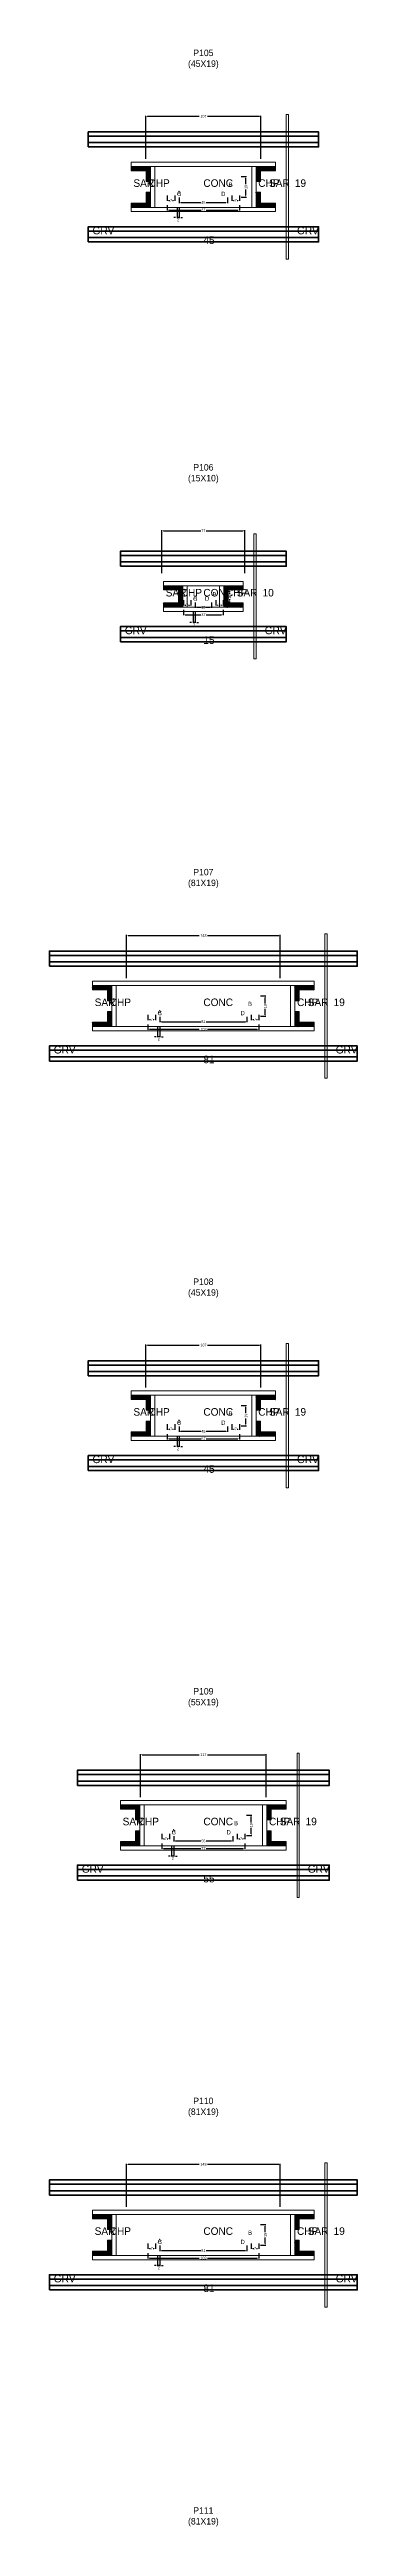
# Model space of a CAD drawing. Header units: centimetres. Extents: x -8500 to 4118, y -39526 to 295.
# Drawn here: x -143 to 143, y -27110 to -24813 of the extents above; entities that cross this region are included whole.
import ezdxf

# ---------------------------------------------------------------- set-up
doc = ezdxf.new("R2010")
doc.units = ezdxf.units.CM
for name, color, linetype in [('COTA', 241, 'Continuous'), ('GRAVATA', 224, 'Continuous'), ('Hachura', 251, 'Continuous'), ('NOMENCLATURA', 7, 'Continuous'), ('SARRAFO', 251, 'Continuous'), ('Texto Seção', 7, 'Continuous')]:
    doc.layers.add(name, color=color, linetype=linetype)
doc.dimstyles.new('cotax2', dxfattribs={"dimtxt": 2.5, "dimasz": 1.5, "dimexe": 0.5, "dimexo": 0.5, "dimgap": 0.5, "dimtad": 1, "dimcen": 2.5, "dimazin": 3, "dimtfac": 1, "dimtmove": 0, "dimatfit": 3})

# ---------------------------------------------------------------- blocks, each defined once
blk = doc.blocks.new('_CLOSEDFILLED')
at = {"color": 0, "linetype": 'BYBLOCK'}
blk.add_solid([(-1, 0.2), (0, 0), (-1, -0.2)], dxfattribs=at)
blk = doc.blocks.new('*D1730')
for p, q in [((-33.5, -24957), (-33.5, -24962)), ((-32, -24961.5), (-2.5, -24961.5)), ((2.5, -24961.5), (32, -24961.5)), ((33.5, -24957), (33.5, -24962))]:
    blk.add_line(p, q)
at = {"layer": 'Defpoints'}
for p in [(-33.5, -24956.5), (-33.5, -24961.5), (33.5, -24956.5)]:
    blk.add_point(p, dxfattribs=at)
at = {"layer": 'COTA', "xscale": 1.5, "yscale": 1.5, "rotation": 180}
blk.add_blockref('_CLOSEDFILLED', (-33.5, -24961.5), dxfattribs=at)
at = {"layer": 'COTA', "xscale": 1.5, "yscale": 1.5}
blk.add_blockref('_CLOSEDFILLED', (33.5, -24961.5), dxfattribs=at)
at = {"layer": 'COTA', "insert": (0, -24961.5), "char_height": 2.5, "attachment_point": 5}
blk.add_mtext('67', dxfattribs=at)
blk = doc.blocks.new('*D1731')
for p, q in [((-22.5, -24950), (-22.5, -24955)), ((-21, -24954.5), (-2.5, -24954.5)), ((2.5, -24954.5), (21, -24954.5)), ((22.5, -24950), (22.5, -24955))]:
    blk.add_line(p, q)
at = {"layer": 'Defpoints'}
for p in [(-22.5, -24949.5), (-22.5, -24954.5), (22.5, -24949.5)]:
    blk.add_point(p, dxfattribs=at)
at = {"layer": 'COTA', "xscale": 1.5, "yscale": 1.5, "rotation": 180}
blk.add_blockref('_CLOSEDFILLED', (-22.5, -24954.5), dxfattribs=at)
at = {"layer": 'COTA', "xscale": 1.5, "yscale": 1.5}
blk.add_blockref('_CLOSEDFILLED', (22.5, -24954.5), dxfattribs=at)
at = {"layer": 'COTA', "insert": (0, -24954.5), "char_height": 2.5, "attachment_point": 5}
blk.add_mtext('45', dxfattribs=at)
blk = doc.blocks.new('*D1732')
for p, q in [((35, -24930.5), (40, -24930.5)), ((39.5, -24937.5), (39.5, -24932)), ((35, -24949.5), (40, -24949.5)), ((39.5, -24948), (39.5, -24942.5))]:
    blk.add_line(p, q)
at = {"layer": 'Defpoints'}
for p in [(34.5, -24930.5), (34.5, -24949.5), (39.5, -24949.5)]:
    blk.add_point(p, dxfattribs=at)
at = {"layer": 'COTA', "xscale": 1.5, "yscale": 1.5}
for p, rotation in [((39.5, -24930.5), 90), ((39.5, -24949.5), 270)]:
    blk.add_blockref('_CLOSEDFILLED', p, dxfattribs=dict(at, rotation=rotation))
at = {"layer": 'COTA', "insert": (39.5, -24940), "char_height": 2.5, "attachment_point": 5, "rotation": 90}
blk.add_mtext('19', dxfattribs=at)
blk = doc.blocks.new('*D1733')
for p, q in [((-33.5, -24948), (-33.5, -24953)), ((-32, -24952.5), (-31.25, -24952.5)), ((-28.75, -24952.5), (-28, -24952.5)), ((-26.5, -24948), (-26.5, -24953))]:
    blk.add_line(p, q)
at = {"layer": 'Defpoints'}
for p in [(-33.5, -24947.5), (-33.5, -24952.5), (-26.5, -24947.5)]:
    blk.add_point(p, dxfattribs=at)
at = {"layer": 'COTA', "xscale": 1.5, "yscale": 1.5, "rotation": 180}
blk.add_blockref('_CLOSEDFILLED', (-33.5, -24952.5), dxfattribs=at)
at = {"layer": 'COTA', "xscale": 1.5, "yscale": 1.5}
blk.add_blockref('_CLOSEDFILLED', (-26.5, -24952.5), dxfattribs=at)
at = {"layer": 'COTA', "insert": (-30, -24952.5), "char_height": 2.5, "attachment_point": 5}
blk.add_mtext('7', dxfattribs=at)
blk = doc.blocks.new('*D1734')
for p, q in [((26.5, -24948), (26.5, -24953)), ((28, -24952.5), (28.75, -24952.5)), ((31.25, -24952.5), (32, -24952.5)), ((33.5, -24948), (33.5, -24953))]:
    blk.add_line(p, q)
at = {"layer": 'Defpoints'}
for p in [(26.5, -24947.5), (26.5, -24952.5), (33.5, -24947.5)]:
    blk.add_point(p, dxfattribs=at)
at = {"layer": 'COTA', "xscale": 1.5, "yscale": 1.5, "rotation": 180}
blk.add_blockref('_CLOSEDFILLED', (26.5, -24952.5), dxfattribs=at)
at = {"layer": 'COTA', "xscale": 1.5, "yscale": 1.5}
blk.add_blockref('_CLOSEDFILLED', (33.5, -24952.5), dxfattribs=at)
at = {"layer": 'COTA', "insert": (30, -24952.5), "char_height": 2.5, "attachment_point": 5}
blk.add_mtext('7', dxfattribs=at)
blk = doc.blocks.new('*D1735')
for p, q in [((-53.5, -24914), (-53.5, -24874)), ((-52, -24874.5), (-3.75, -24874.5)), ((3.75, -24874.5), (52, -24874.5)), ((53.5, -24914), (53.5, -24874))]:
    blk.add_line(p, q)
at = {"layer": 'Defpoints'}
for p in [(-53.5, -24874.5), (-53.5, -24914.5), (53.5, -24914.5)]:
    blk.add_point(p, dxfattribs=at)
at = {"layer": 'COTA', "xscale": 1.5, "yscale": 1.5, "rotation": 180}
blk.add_blockref('_CLOSEDFILLED', (-53.5, -24874.5), dxfattribs=at)
at = {"layer": 'COTA', "xscale": 1.5, "yscale": 1.5}
blk.add_blockref('_CLOSEDFILLED', (53.5, -24874.5), dxfattribs=at)
at = {"layer": 'COTA', "insert": (0, -24874.5), "char_height": 2.5, "attachment_point": 5}
blk.add_mtext('107', dxfattribs=at)
blk = doc.blocks.new('*D1756')
for p, q in [((-18.5, -25332.5), (-18.5, -25337.5)), ((-17, -25337), (-2.5, -25337)), ((2.5, -25337), (17, -25337)), ((18.5, -25332.5), (18.5, -25337.5))]:
    blk.add_line(p, q)
at = {"layer": 'Defpoints'}
for p in [(-18.5, -25332), (-18.5, -25337), (18.5, -25332)]:
    blk.add_point(p, dxfattribs=at)
at = {"layer": 'COTA', "xscale": 1.5, "yscale": 1.5, "rotation": 180}
blk.add_blockref('_CLOSEDFILLED', (-18.5, -25337), dxfattribs=at)
at = {"layer": 'COTA', "xscale": 1.5, "yscale": 1.5}
blk.add_blockref('_CLOSEDFILLED', (18.5, -25337), dxfattribs=at)
at = {"layer": 'COTA', "insert": (0, -25337), "char_height": 2.5, "attachment_point": 5}
blk.add_mtext('37', dxfattribs=at)
blk = doc.blocks.new('*D1757')
for p, q in [((-7.5, -25325.5), (-7.5, -25330.5)), ((-6, -25330), (-2.5, -25330)), ((2.5, -25330), (6, -25330)), ((7.5, -25325.5), (7.5, -25330.5))]:
    blk.add_line(p, q)
at = {"layer": 'Defpoints'}
for p in [(-7.5, -25325), (-7.5, -25330), (7.5, -25325)]:
    blk.add_point(p, dxfattribs=at)
at = {"layer": 'COTA', "xscale": 1.5, "yscale": 1.5, "rotation": 180}
blk.add_blockref('_CLOSEDFILLED', (-7.5, -25330), dxfattribs=at)
at = {"layer": 'COTA', "xscale": 1.5, "yscale": 1.5}
blk.add_blockref('_CLOSEDFILLED', (7.5, -25330), dxfattribs=at)
at = {"layer": 'COTA', "insert": (0, -25330), "char_height": 2.5, "attachment_point": 5}
blk.add_mtext('15', dxfattribs=at)
blk = doc.blocks.new('*D1758')
for p, q in [((20, -25315), (25, -25315)), ((24.5, -25317.5), (24.5, -25316.5)), ((24.5, -25323.5), (24.5, -25322.5)), ((20, -25325), (25, -25325))]:
    blk.add_line(p, q)
at = {"layer": 'Defpoints'}
for p in [(19.5, -25315), (19.5, -25325), (24.5, -25325)]:
    blk.add_point(p, dxfattribs=at)
at = {"layer": 'COTA', "xscale": 1.5, "yscale": 1.5}
for p, rotation in [((24.5, -25315), 90), ((24.5, -25325), 270)]:
    blk.add_blockref('_CLOSEDFILLED', p, dxfattribs=dict(at, rotation=rotation))
at = {"layer": 'COTA', "insert": (24.5, -25320), "char_height": 2.5, "attachment_point": 5, "rotation": 90}
blk.add_mtext('10', dxfattribs=at)
blk = doc.blocks.new('*D1759')
for p, q in [((-18.5, -25323.5), (-18.5, -25328.5)), ((-17, -25328), (-16.25, -25328)), ((-13.75, -25328), (-13, -25328)), ((-11.5, -25323.5), (-11.5, -25328.5))]:
    blk.add_line(p, q)
at = {"layer": 'Defpoints'}
for p in [(-18.5, -25323), (-18.5, -25328), (-11.5, -25323)]:
    blk.add_point(p, dxfattribs=at)
at = {"layer": 'COTA', "xscale": 1.5, "yscale": 1.5, "rotation": 180}
blk.add_blockref('_CLOSEDFILLED', (-18.5, -25328), dxfattribs=at)
at = {"layer": 'COTA', "xscale": 1.5, "yscale": 1.5}
blk.add_blockref('_CLOSEDFILLED', (-11.5, -25328), dxfattribs=at)
at = {"layer": 'COTA', "insert": (-15, -25328), "char_height": 2.5, "attachment_point": 5}
blk.add_mtext('7', dxfattribs=at)
blk = doc.blocks.new('*D1760')
for p, q in [((11.5, -25323.5), (11.5, -25328.5)), ((13, -25328), (13.75, -25328)), ((16.25, -25328), (17, -25328)), ((18.5, -25323.5), (18.5, -25328.5))]:
    blk.add_line(p, q)
at = {"layer": 'Defpoints'}
for p in [(11.5, -25323), (11.5, -25328), (18.5, -25323)]:
    blk.add_point(p, dxfattribs=at)
at = {"layer": 'COTA', "xscale": 1.5, "yscale": 1.5, "rotation": 180}
blk.add_blockref('_CLOSEDFILLED', (11.5, -25328), dxfattribs=at)
at = {"layer": 'COTA', "xscale": 1.5, "yscale": 1.5}
blk.add_blockref('_CLOSEDFILLED', (18.5, -25328), dxfattribs=at)
at = {"layer": 'COTA', "insert": (15, -25328), "char_height": 2.5, "attachment_point": 5}
blk.add_mtext('7', dxfattribs=at)
blk = doc.blocks.new('*D1761')
for p, q in [((-38.5, -25298.5), (-38.5, -25258.5)), ((-37, -25259), (-2.5, -25259)), ((2.5, -25259), (37, -25259)), ((38.5, -25298.5), (38.5, -25258.5))]:
    blk.add_line(p, q)
at = {"layer": 'Defpoints'}
for p in [(-38.5, -25259), (-38.5, -25299), (38.5, -25299)]:
    blk.add_point(p, dxfattribs=at)
at = {"layer": 'COTA', "xscale": 1.5, "yscale": 1.5, "rotation": 180}
blk.add_blockref('_CLOSEDFILLED', (-38.5, -25259), dxfattribs=at)
at = {"layer": 'COTA', "xscale": 1.5, "yscale": 1.5}
blk.add_blockref('_CLOSEDFILLED', (38.5, -25259), dxfattribs=at)
at = {"layer": 'COTA', "insert": (0, -25259), "char_height": 2.5, "attachment_point": 5}
blk.add_mtext('77', dxfattribs=at)
blk = doc.blocks.new('*D1782')
for p, q in [((-51.5, -25717), (-51.5, -25722)), ((-50, -25721.5), (-3.75, -25721.5)), ((3.75, -25721.5), (50, -25721.5)), ((51.5, -25717), (51.5, -25722))]:
    blk.add_line(p, q)
at = {"layer": 'Defpoints'}
for p in [(-51.5, -25716.5), (-51.5, -25721.5), (51.5, -25716.5)]:
    blk.add_point(p, dxfattribs=at)
at = {"layer": 'COTA', "xscale": 1.5, "yscale": 1.5, "rotation": 180}
blk.add_blockref('_CLOSEDFILLED', (-51.5, -25721.5), dxfattribs=at)
at = {"layer": 'COTA', "xscale": 1.5, "yscale": 1.5}
blk.add_blockref('_CLOSEDFILLED', (51.5, -25721.5), dxfattribs=at)
at = {"layer": 'COTA', "insert": (0, -25721.5), "char_height": 2.5, "attachment_point": 5}
blk.add_mtext('103', dxfattribs=at)
blk = doc.blocks.new('*D1783')
for p, q in [((-40.5, -25710), (-40.5, -25715)), ((40.5, -25710), (40.5, -25715)), ((-39, -25714.5), (-2.5, -25714.5)), ((2.5, -25714.5), (39, -25714.5))]:
    blk.add_line(p, q)
at = {"layer": 'Defpoints'}
for p in [(-40.5, -25709.5), (40.5, -25709.5), (-40.5, -25714.5)]:
    blk.add_point(p, dxfattribs=at)
at = {"layer": 'COTA', "xscale": 1.5, "yscale": 1.5, "rotation": 180}
blk.add_blockref('_CLOSEDFILLED', (-40.5, -25714.5), dxfattribs=at)
at = {"layer": 'COTA', "xscale": 1.5, "yscale": 1.5}
blk.add_blockref('_CLOSEDFILLED', (40.5, -25714.5), dxfattribs=at)
at = {"layer": 'COTA', "insert": (0, -25714.5), "char_height": 2.5, "attachment_point": 5}
blk.add_mtext('81', dxfattribs=at)
blk = doc.blocks.new('*D1784')
for p, q in [((53, -25690.5), (58, -25690.5)), ((53, -25709.5), (58, -25709.5)), ((57.5, -25697.5), (57.5, -25692)), ((57.5, -25708), (57.5, -25702.5))]:
    blk.add_line(p, q)
at = {"layer": 'Defpoints'}
for p in [(52.5, -25690.5), (52.5, -25709.5), (57.5, -25709.5)]:
    blk.add_point(p, dxfattribs=at)
at = {"layer": 'COTA', "xscale": 1.5, "yscale": 1.5}
for p, rotation in [((57.5, -25690.5), 90), ((57.5, -25709.5), 270)]:
    blk.add_blockref('_CLOSEDFILLED', p, dxfattribs=dict(at, rotation=rotation))
at = {"layer": 'COTA', "insert": (57.5, -25700), "char_height": 2.5, "attachment_point": 5, "rotation": 90}
blk.add_mtext('19', dxfattribs=at)
blk = doc.blocks.new('*D1785')
for p, q in [((-51.5, -25708), (-51.5, -25713)), ((-50, -25712.5), (-49.25, -25712.5)), ((-46.75, -25712.5), (-46, -25712.5)), ((-44.5, -25708), (-44.5, -25713))]:
    blk.add_line(p, q)
at = {"layer": 'Defpoints'}
for p in [(-51.5, -25707.5), (-51.5, -25712.5), (-44.5, -25707.5)]:
    blk.add_point(p, dxfattribs=at)
at = {"layer": 'COTA', "xscale": 1.5, "yscale": 1.5, "rotation": 180}
blk.add_blockref('_CLOSEDFILLED', (-51.5, -25712.5), dxfattribs=at)
at = {"layer": 'COTA', "xscale": 1.5, "yscale": 1.5}
blk.add_blockref('_CLOSEDFILLED', (-44.5, -25712.5), dxfattribs=at)
at = {"layer": 'COTA', "insert": (-48, -25712.5), "char_height": 2.5, "attachment_point": 5}
blk.add_mtext('7', dxfattribs=at)
blk = doc.blocks.new('*D1786')
for p, q in [((44.5, -25708), (44.5, -25713)), ((46, -25712.5), (46.75, -25712.5)), ((49.25, -25712.5), (50, -25712.5)), ((51.5, -25708), (51.5, -25713))]:
    blk.add_line(p, q)
at = {"layer": 'Defpoints'}
for p in [(44.5, -25707.5), (44.5, -25712.5), (51.5, -25707.5)]:
    blk.add_point(p, dxfattribs=at)
at = {"layer": 'COTA', "xscale": 1.5, "yscale": 1.5, "rotation": 180}
blk.add_blockref('_CLOSEDFILLED', (44.5, -25712.5), dxfattribs=at)
at = {"layer": 'COTA', "xscale": 1.5, "yscale": 1.5}
blk.add_blockref('_CLOSEDFILLED', (51.5, -25712.5), dxfattribs=at)
at = {"layer": 'COTA', "insert": (48, -25712.5), "char_height": 2.5, "attachment_point": 5}
blk.add_mtext('7', dxfattribs=at)
blk = doc.blocks.new('*D1787')
for p, q in [((-71.5, -25674), (-71.5, -25634)), ((-70, -25634.5), (-3.75, -25634.5)), ((3.75, -25634.5), (70, -25634.5)), ((71.5, -25674), (71.5, -25634))]:
    blk.add_line(p, q)
at = {"layer": 'Defpoints'}
for p in [(-71.5, -25634.5), (-71.5, -25674.5), (71.5, -25674.5)]:
    blk.add_point(p, dxfattribs=at)
at = {"layer": 'COTA', "xscale": 1.5, "yscale": 1.5, "rotation": 180}
blk.add_blockref('_CLOSEDFILLED', (-71.5, -25634.5), dxfattribs=at)
at = {"layer": 'COTA', "xscale": 1.5, "yscale": 1.5}
blk.add_blockref('_CLOSEDFILLED', (71.5, -25634.5), dxfattribs=at)
at = {"layer": 'COTA', "insert": (0, -25634.5), "char_height": 2.5, "attachment_point": 5}
blk.add_mtext('143', dxfattribs=at)
blk = doc.blocks.new('*D1808')
for p, q in [((-33.5, -26097), (-33.5, -26102)), ((-32, -26101.5), (-2.5, -26101.5)), ((2.5, -26101.5), (32, -26101.5)), ((33.5, -26097), (33.5, -26102))]:
    blk.add_line(p, q)
at = {"layer": 'Defpoints'}
for p in [(-33.5, -26096.5), (-33.5, -26101.5), (33.5, -26096.5)]:
    blk.add_point(p, dxfattribs=at)
at = {"layer": 'COTA', "xscale": 1.5, "yscale": 1.5, "rotation": 180}
blk.add_blockref('_CLOSEDFILLED', (-33.5, -26101.5), dxfattribs=at)
at = {"layer": 'COTA', "xscale": 1.5, "yscale": 1.5}
blk.add_blockref('_CLOSEDFILLED', (33.5, -26101.5), dxfattribs=at)
at = {"layer": 'COTA', "insert": (0, -26101.5), "char_height": 2.5, "attachment_point": 5}
blk.add_mtext('67', dxfattribs=at)
blk = doc.blocks.new('*D1809')
for p, q in [((-22.5, -26090), (-22.5, -26095)), ((-21, -26094.5), (-2.5, -26094.5)), ((2.5, -26094.5), (21, -26094.5)), ((22.5, -26090), (22.5, -26095))]:
    blk.add_line(p, q)
at = {"layer": 'Defpoints'}
for p in [(-22.5, -26089.5), (-22.5, -26094.5), (22.5, -26089.5)]:
    blk.add_point(p, dxfattribs=at)
at = {"layer": 'COTA', "xscale": 1.5, "yscale": 1.5, "rotation": 180}
blk.add_blockref('_CLOSEDFILLED', (-22.5, -26094.5), dxfattribs=at)
at = {"layer": 'COTA', "xscale": 1.5, "yscale": 1.5}
blk.add_blockref('_CLOSEDFILLED', (22.5, -26094.5), dxfattribs=at)
at = {"layer": 'COTA', "insert": (0, -26094.5), "char_height": 2.5, "attachment_point": 5}
blk.add_mtext('45', dxfattribs=at)
blk = doc.blocks.new('*D1810')
for p, q in [((35, -26070.5), (40, -26070.5)), ((39.5, -26077.5), (39.5, -26072)), ((35, -26089.5), (40, -26089.5)), ((39.5, -26088), (39.5, -26082.5))]:
    blk.add_line(p, q)
at = {"layer": 'Defpoints'}
for p in [(34.5, -26070.5), (34.5, -26089.5), (39.5, -26089.5)]:
    blk.add_point(p, dxfattribs=at)
at = {"layer": 'COTA', "xscale": 1.5, "yscale": 1.5}
for p, rotation in [((39.5, -26070.5), 90), ((39.5, -26089.5), 270)]:
    blk.add_blockref('_CLOSEDFILLED', p, dxfattribs=dict(at, rotation=rotation))
at = {"layer": 'COTA', "insert": (39.5, -26080), "char_height": 2.5, "attachment_point": 5, "rotation": 90}
blk.add_mtext('19', dxfattribs=at)
blk = doc.blocks.new('*D1811')
for p, q in [((-33.5, -26088), (-33.5, -26093)), ((-32, -26092.5), (-31.25, -26092.5)), ((-28.75, -26092.5), (-28, -26092.5)), ((-26.5, -26088), (-26.5, -26093))]:
    blk.add_line(p, q)
at = {"layer": 'Defpoints'}
for p in [(-33.5, -26087.5), (-33.5, -26092.5), (-26.5, -26087.5)]:
    blk.add_point(p, dxfattribs=at)
at = {"layer": 'COTA', "xscale": 1.5, "yscale": 1.5, "rotation": 180}
blk.add_blockref('_CLOSEDFILLED', (-33.5, -26092.5), dxfattribs=at)
at = {"layer": 'COTA', "xscale": 1.5, "yscale": 1.5}
blk.add_blockref('_CLOSEDFILLED', (-26.5, -26092.5), dxfattribs=at)
at = {"layer": 'COTA', "insert": (-30, -26092.5), "char_height": 2.5, "attachment_point": 5}
blk.add_mtext('7', dxfattribs=at)
blk = doc.blocks.new('*D1812')
for p, q in [((26.5, -26088), (26.5, -26093)), ((28, -26092.5), (28.75, -26092.5)), ((31.25, -26092.5), (32, -26092.5)), ((33.5, -26088), (33.5, -26093))]:
    blk.add_line(p, q)
at = {"layer": 'Defpoints'}
for p in [(26.5, -26087.5), (26.5, -26092.5), (33.5, -26087.5)]:
    blk.add_point(p, dxfattribs=at)
at = {"layer": 'COTA', "xscale": 1.5, "yscale": 1.5, "rotation": 180}
blk.add_blockref('_CLOSEDFILLED', (26.5, -26092.5), dxfattribs=at)
at = {"layer": 'COTA', "xscale": 1.5, "yscale": 1.5}
blk.add_blockref('_CLOSEDFILLED', (33.5, -26092.5), dxfattribs=at)
at = {"layer": 'COTA', "insert": (30, -26092.5), "char_height": 2.5, "attachment_point": 5}
blk.add_mtext('7', dxfattribs=at)
blk = doc.blocks.new('*D1813')
for p, q in [((-53.5, -26054), (-53.5, -26014)), ((-52, -26014.5), (-3.75, -26014.5)), ((3.75, -26014.5), (52, -26014.5)), ((53.5, -26054), (53.5, -26014))]:
    blk.add_line(p, q)
at = {"layer": 'Defpoints'}
for p in [(-53.5, -26014.5), (-53.5, -26054.5), (53.5, -26054.5)]:
    blk.add_point(p, dxfattribs=at)
at = {"layer": 'COTA', "xscale": 1.5, "yscale": 1.5, "rotation": 180}
blk.add_blockref('_CLOSEDFILLED', (-53.5, -26014.5), dxfattribs=at)
at = {"layer": 'COTA', "xscale": 1.5, "yscale": 1.5}
blk.add_blockref('_CLOSEDFILLED', (53.5, -26014.5), dxfattribs=at)
at = {"layer": 'COTA', "insert": (0, -26014.5), "char_height": 2.5, "attachment_point": 5}
blk.add_mtext('107', dxfattribs=at)
blk = doc.blocks.new('*D1834')
for p, q in [((-38.5, -26477), (-38.5, -26482)), ((-37, -26481.5), (-2.5, -26481.5)), ((2.5, -26481.5), (37, -26481.5)), ((38.5, -26477), (38.5, -26482))]:
    blk.add_line(p, q)
at = {"layer": 'Defpoints'}
for p in [(-38.5, -26476.5), (-38.5, -26481.5), (38.5, -26476.5)]:
    blk.add_point(p, dxfattribs=at)
at = {"layer": 'COTA', "xscale": 1.5, "yscale": 1.5, "rotation": 180}
blk.add_blockref('_CLOSEDFILLED', (-38.5, -26481.5), dxfattribs=at)
at = {"layer": 'COTA', "xscale": 1.5, "yscale": 1.5}
blk.add_blockref('_CLOSEDFILLED', (38.5, -26481.5), dxfattribs=at)
at = {"layer": 'COTA', "insert": (0, -26481.5), "char_height": 2.5, "attachment_point": 5}
blk.add_mtext('77', dxfattribs=at)
blk = doc.blocks.new('*D1835')
for p, q in [((-27.5, -26470), (-27.5, -26475)), ((27.5, -26470), (27.5, -26475)), ((-26, -26474.5), (-2.5, -26474.5)), ((2.5, -26474.5), (26, -26474.5))]:
    blk.add_line(p, q)
at = {"layer": 'Defpoints'}
for p in [(-27.5, -26469.5), (27.5, -26469.5), (-27.5, -26474.5)]:
    blk.add_point(p, dxfattribs=at)
at = {"layer": 'COTA', "xscale": 1.5, "yscale": 1.5, "rotation": 180}
blk.add_blockref('_CLOSEDFILLED', (-27.5, -26474.5), dxfattribs=at)
at = {"layer": 'COTA', "xscale": 1.5, "yscale": 1.5}
blk.add_blockref('_CLOSEDFILLED', (27.5, -26474.5), dxfattribs=at)
at = {"layer": 'COTA', "insert": (0, -26474.5), "char_height": 2.5, "attachment_point": 5}
blk.add_mtext('55', dxfattribs=at)
blk = doc.blocks.new('*D1836')
for p, q in [((40, -26450.5), (45, -26450.5)), ((40, -26469.5), (45, -26469.5)), ((44.5, -26457.5), (44.5, -26452)), ((44.5, -26468), (44.5, -26462.5))]:
    blk.add_line(p, q)
at = {"layer": 'Defpoints'}
for p in [(39.5, -26450.5), (39.5, -26469.5), (44.5, -26469.5)]:
    blk.add_point(p, dxfattribs=at)
at = {"layer": 'COTA', "xscale": 1.5, "yscale": 1.5}
for p, rotation in [((44.5, -26450.5), 90), ((44.5, -26469.5), 270)]:
    blk.add_blockref('_CLOSEDFILLED', p, dxfattribs=dict(at, rotation=rotation))
at = {"layer": 'COTA', "insert": (44.5, -26460), "char_height": 2.5, "attachment_point": 5, "rotation": 90}
blk.add_mtext('19', dxfattribs=at)
blk = doc.blocks.new('*D1837')
for p, q in [((-38.5, -26468), (-38.5, -26473)), ((-31.5, -26468), (-31.5, -26473)), ((-37, -26472.5), (-36.25, -26472.5)), ((-33.75, -26472.5), (-33, -26472.5))]:
    blk.add_line(p, q)
at = {"layer": 'Defpoints'}
for p in [(-38.5, -26467.5), (-31.5, -26467.5), (-38.5, -26472.5)]:
    blk.add_point(p, dxfattribs=at)
at = {"layer": 'COTA', "xscale": 1.5, "yscale": 1.5, "rotation": 180}
blk.add_blockref('_CLOSEDFILLED', (-38.5, -26472.5), dxfattribs=at)
at = {"layer": 'COTA', "xscale": 1.5, "yscale": 1.5}
blk.add_blockref('_CLOSEDFILLED', (-31.5, -26472.5), dxfattribs=at)
at = {"layer": 'COTA', "insert": (-35, -26472.5), "char_height": 2.5, "attachment_point": 5}
blk.add_mtext('7', dxfattribs=at)
blk = doc.blocks.new('*D1838')
for p, q in [((31.5, -26468), (31.5, -26473)), ((38.5, -26468), (38.5, -26473)), ((33, -26472.5), (33.75, -26472.5)), ((36.25, -26472.5), (37, -26472.5))]:
    blk.add_line(p, q)
at = {"layer": 'Defpoints'}
for p in [(31.5, -26467.5), (38.5, -26467.5), (31.5, -26472.5)]:
    blk.add_point(p, dxfattribs=at)
at = {"layer": 'COTA', "xscale": 1.5, "yscale": 1.5, "rotation": 180}
blk.add_blockref('_CLOSEDFILLED', (31.5, -26472.5), dxfattribs=at)
at = {"layer": 'COTA', "xscale": 1.5, "yscale": 1.5}
blk.add_blockref('_CLOSEDFILLED', (38.5, -26472.5), dxfattribs=at)
at = {"layer": 'COTA', "insert": (35, -26472.5), "char_height": 2.5, "attachment_point": 5}
blk.add_mtext('7', dxfattribs=at)
blk = doc.blocks.new('*D1839')
for p, q in [((-58.5, -26434), (-58.5, -26394)), ((-57, -26394.5), (-3.75, -26394.5)), ((3.75, -26394.5), (57, -26394.5)), ((58.5, -26434), (58.5, -26394))]:
    blk.add_line(p, q)
at = {"layer": 'Defpoints'}
for p in [(-58.5, -26394.5), (-58.5, -26434.5), (58.5, -26434.5)]:
    blk.add_point(p, dxfattribs=at)
at = {"layer": 'COTA', "xscale": 1.5, "yscale": 1.5, "rotation": 180}
blk.add_blockref('_CLOSEDFILLED', (-58.5, -26394.5), dxfattribs=at)
at = {"layer": 'COTA', "xscale": 1.5, "yscale": 1.5}
blk.add_blockref('_CLOSEDFILLED', (58.5, -26394.5), dxfattribs=at)
at = {"layer": 'COTA', "insert": (0, -26394.5), "char_height": 2.5, "attachment_point": 5}
blk.add_mtext('117', dxfattribs=at)
blk = doc.blocks.new('*D1860')
for p, q in [((-51.5, -26857), (-51.5, -26862)), ((-50, -26861.5), (-3.75, -26861.5)), ((3.75, -26861.5), (50, -26861.5)), ((51.5, -26857), (51.5, -26862))]:
    blk.add_line(p, q)
at = {"layer": 'Defpoints'}
for p in [(-51.5, -26856.5), (-51.5, -26861.5), (51.5, -26856.5)]:
    blk.add_point(p, dxfattribs=at)
at = {"layer": 'COTA', "xscale": 1.5, "yscale": 1.5, "rotation": 180}
blk.add_blockref('_CLOSEDFILLED', (-51.5, -26861.5), dxfattribs=at)
at = {"layer": 'COTA', "xscale": 1.5, "yscale": 1.5}
blk.add_blockref('_CLOSEDFILLED', (51.5, -26861.5), dxfattribs=at)
at = {"layer": 'COTA', "insert": (0, -26861.5), "char_height": 2.5, "attachment_point": 5}
blk.add_mtext('103', dxfattribs=at)
blk = doc.blocks.new('*D1861')
for p, q in [((-40.5, -26850), (-40.5, -26855)), ((-39, -26854.5), (-2.5, -26854.5)), ((2.5, -26854.5), (39, -26854.5)), ((40.5, -26850), (40.5, -26855))]:
    blk.add_line(p, q)
at = {"layer": 'Defpoints'}
for p in [(-40.5, -26849.5), (-40.5, -26854.5), (40.5, -26849.5)]:
    blk.add_point(p, dxfattribs=at)
at = {"layer": 'COTA', "xscale": 1.5, "yscale": 1.5, "rotation": 180}
blk.add_blockref('_CLOSEDFILLED', (-40.5, -26854.5), dxfattribs=at)
at = {"layer": 'COTA', "xscale": 1.5, "yscale": 1.5}
blk.add_blockref('_CLOSEDFILLED', (40.5, -26854.5), dxfattribs=at)
at = {"layer": 'COTA', "insert": (0, -26854.5), "char_height": 2.5, "attachment_point": 5}
blk.add_mtext('81', dxfattribs=at)
blk = doc.blocks.new('*D1862')
for p, q in [((53, -26830.5), (58, -26830.5)), ((57.5, -26837.5), (57.5, -26832)), ((53, -26849.5), (58, -26849.5)), ((57.5, -26848), (57.5, -26842.5))]:
    blk.add_line(p, q)
at = {"layer": 'Defpoints'}
for p in [(52.5, -26830.5), (52.5, -26849.5), (57.5, -26849.5)]:
    blk.add_point(p, dxfattribs=at)
at = {"layer": 'COTA', "xscale": 1.5, "yscale": 1.5}
for p, rotation in [((57.5, -26830.5), 90), ((57.5, -26849.5), 270)]:
    blk.add_blockref('_CLOSEDFILLED', p, dxfattribs=dict(at, rotation=rotation))
at = {"layer": 'COTA', "insert": (57.5, -26840), "char_height": 2.5, "attachment_point": 5, "rotation": 90}
blk.add_mtext('19', dxfattribs=at)
blk = doc.blocks.new('*D1863')
for p, q in [((-51.5, -26848), (-51.5, -26853)), ((-50, -26852.5), (-49.25, -26852.5)), ((-46.75, -26852.5), (-46, -26852.5)), ((-44.5, -26848), (-44.5, -26853))]:
    blk.add_line(p, q)
at = {"layer": 'Defpoints'}
for p in [(-51.5, -26847.5), (-51.5, -26852.5), (-44.5, -26847.5)]:
    blk.add_point(p, dxfattribs=at)
at = {"layer": 'COTA', "xscale": 1.5, "yscale": 1.5, "rotation": 180}
blk.add_blockref('_CLOSEDFILLED', (-51.5, -26852.5), dxfattribs=at)
at = {"layer": 'COTA', "xscale": 1.5, "yscale": 1.5}
blk.add_blockref('_CLOSEDFILLED', (-44.5, -26852.5), dxfattribs=at)
at = {"layer": 'COTA', "insert": (-48, -26852.5), "char_height": 2.5, "attachment_point": 5}
blk.add_mtext('7', dxfattribs=at)
blk = doc.blocks.new('*D1864')
for p, q in [((44.5, -26848), (44.5, -26853)), ((46, -26852.5), (46.75, -26852.5)), ((49.25, -26852.5), (50, -26852.5)), ((51.5, -26848), (51.5, -26853))]:
    blk.add_line(p, q)
at = {"layer": 'Defpoints'}
for p in [(44.5, -26847.5), (44.5, -26852.5), (51.5, -26847.5)]:
    blk.add_point(p, dxfattribs=at)
at = {"layer": 'COTA', "xscale": 1.5, "yscale": 1.5, "rotation": 180}
blk.add_blockref('_CLOSEDFILLED', (44.5, -26852.5), dxfattribs=at)
at = {"layer": 'COTA', "xscale": 1.5, "yscale": 1.5}
blk.add_blockref('_CLOSEDFILLED', (51.5, -26852.5), dxfattribs=at)
at = {"layer": 'COTA', "insert": (48, -26852.5), "char_height": 2.5, "attachment_point": 5}
blk.add_mtext('7', dxfattribs=at)
blk = doc.blocks.new('*D1865')
for p, q in [((-71.5, -26814), (-71.5, -26774)), ((-70, -26774.5), (-3.75, -26774.5)), ((3.75, -26774.5), (70, -26774.5)), ((71.5, -26814), (71.5, -26774))]:
    blk.add_line(p, q)
at = {"layer": 'Defpoints'}
for p in [(-71.5, -26774.5), (-71.5, -26814.5), (71.5, -26814.5)]:
    blk.add_point(p, dxfattribs=at)
at = {"layer": 'COTA', "xscale": 1.5, "yscale": 1.5, "rotation": 180}
blk.add_blockref('_CLOSEDFILLED', (-71.5, -26774.5), dxfattribs=at)
at = {"layer": 'COTA', "xscale": 1.5, "yscale": 1.5}
blk.add_blockref('_CLOSEDFILLED', (71.5, -26774.5), dxfattribs=at)
at = {"layer": 'COTA', "insert": (0, -26774.5), "char_height": 2.5, "attachment_point": 5}
blk.add_mtext('143', dxfattribs=at)

msp = doc.modelspace()

# ---------------------------------------------------------------- hatches: boundary and pattern name
at = {"layer": 'SARRAFO'}
h = msp.add_hatch(dxfattribs=at)
h.set_pattern_fill('SOLID', scale=2)
h.paths.add_polyline_path([(-67, -24925), (-53, -24925), (-53, -24921), (-67, -24921)])
h = msp.add_hatch(dxfattribs=at)
h.set_pattern_fill('SOLID', scale=2)
h.paths.add_polyline_path([(-53, -24935), (-49, -24935), (-49, -24921), (-53, -24921)])
h = msp.add_hatch(dxfattribs=at)
h.set_pattern_fill('SOLID', scale=2)
h.paths.add_polyline_path([(49, -24935), (53, -24935), (53, -24921), (49, -24921)])
h = msp.add_hatch(dxfattribs=at)
h.set_pattern_fill('SOLID', scale=2)
h.paths.add_polyline_path([(53, -24925), (67, -24925), (67, -24921), (53, -24921)])
h = msp.add_hatch(dxfattribs=at)
h.set_pattern_fill('SOLID', scale=2)
h.paths.add_polyline_path([(-67, -24959), (-53, -24959), (-53, -24955), (-67, -24955)])
h = msp.add_hatch(dxfattribs=at)
h.set_pattern_fill('SOLID', scale=2)
h.paths.add_polyline_path([(-53, -24959), (-49, -24959), (-49, -24945), (-53, -24945)])
h = msp.add_hatch(dxfattribs=at)
h.set_pattern_fill('SOLID', scale=2)
h.paths.add_polyline_path([(49, -24959), (53, -24959), (53, -24945), (49, -24945)])
h = msp.add_hatch(dxfattribs=at)
h.set_pattern_fill('SOLID', scale=2)
h.paths.add_polyline_path([(53, -24959), (67, -24959), (67, -24955), (53, -24955)])
h = msp.add_hatch(dxfattribs=at)
h.set_pattern_fill('SOLID', scale=2)
h.paths.add_polyline_path([(-37, -25314), (-23, -25314), (-23, -25310), (-37, -25310)])
h = msp.add_hatch(dxfattribs=at)
h.set_pattern_fill('SOLID', scale=2)
h.paths.add_polyline_path([(-23, -25324), (-19, -25324), (-19, -25310), (-23, -25310)])
h = msp.add_hatch(dxfattribs=at)
h.set_pattern_fill('SOLID', scale=2)
h.paths.add_polyline_path([(-23, -25330), (-19, -25330), (-19, -25316), (-23, -25316)])
h = msp.add_hatch(dxfattribs=at)
h.set_pattern_fill('SOLID', scale=2)
h.paths.add_polyline_path([(19, -25324), (23, -25324), (23, -25310), (19, -25310)])
h = msp.add_hatch(dxfattribs=at)
h.set_pattern_fill('SOLID', scale=2)
h.paths.add_polyline_path([(19, -25330), (23, -25330), (23, -25316), (19, -25316)])
h = msp.add_hatch(dxfattribs=at)
h.set_pattern_fill('SOLID', scale=2)
h.paths.add_polyline_path([(23, -25314), (37, -25314), (37, -25310), (23, -25310)])
h = msp.add_hatch(dxfattribs=at)
h.set_pattern_fill('SOLID', scale=2)
h.paths.add_polyline_path([(-37, -25330), (-23, -25330), (-23, -25326), (-37, -25326)])
h = msp.add_hatch(dxfattribs=at)
h.set_pattern_fill('SOLID', scale=2)
h.paths.add_polyline_path([(23, -25330), (37, -25330), (37, -25326), (23, -25326)])
h = msp.add_hatch(dxfattribs=at)
h.set_pattern_fill('SOLID', scale=2)
h.paths.add_polyline_path([(-103, -25685), (-89, -25685), (-89, -25681), (-103, -25681)])
h = msp.add_hatch(dxfattribs=at)
h.set_pattern_fill('SOLID', scale=2)
h.paths.add_polyline_path([(-89, -25695), (-85, -25695), (-85, -25681), (-89, -25681)])
h = msp.add_hatch(dxfattribs=at)
h.set_pattern_fill('SOLID', scale=2)
h.paths.add_polyline_path([(85, -25695), (89, -25695), (89, -25681), (85, -25681)])
h = msp.add_hatch(dxfattribs=at)
h.set_pattern_fill('SOLID', scale=2)
h.paths.add_polyline_path([(89, -25685), (103, -25685), (103, -25681), (89, -25681)])
h = msp.add_hatch(dxfattribs=at)
h.set_pattern_fill('SOLID', scale=2)
h.paths.add_polyline_path([(-89, -25719), (-85, -25719), (-85, -25705), (-89, -25705)])
h = msp.add_hatch(dxfattribs=at)
h.set_pattern_fill('SOLID', scale=2)
h.paths.add_polyline_path([(85, -25719), (89, -25719), (89, -25705), (85, -25705)])
h = msp.add_hatch(dxfattribs=at)
h.set_pattern_fill('SOLID', scale=2)
h.paths.add_polyline_path([(-103, -25719), (-89, -25719), (-89, -25715), (-103, -25715)])
h = msp.add_hatch(dxfattribs=at)
h.set_pattern_fill('SOLID', scale=2)
h.paths.add_polyline_path([(89, -25719), (103, -25719), (103, -25715), (89, -25715)])
h = msp.add_hatch(dxfattribs=at)
h.set_pattern_fill('SOLID', scale=2)
h.paths.add_polyline_path([(-67, -26065), (-53, -26065), (-53, -26061), (-67, -26061)])
h = msp.add_hatch(dxfattribs=at)
h.set_pattern_fill('SOLID', scale=2)
h.paths.add_polyline_path([(-53, -26075), (-49, -26075), (-49, -26061), (-53, -26061)])
h = msp.add_hatch(dxfattribs=at)
h.set_pattern_fill('SOLID', scale=2)
h.paths.add_polyline_path([(49, -26075), (53, -26075), (53, -26061), (49, -26061)])
h = msp.add_hatch(dxfattribs=at)
h.set_pattern_fill('SOLID', scale=2)
h.paths.add_polyline_path([(53, -26065), (67, -26065), (67, -26061), (53, -26061)])
h = msp.add_hatch(dxfattribs=at)
h.set_pattern_fill('SOLID', scale=2)
h.paths.add_polyline_path([(-67, -26099), (-53, -26099), (-53, -26095), (-67, -26095)])
h = msp.add_hatch(dxfattribs=at)
h.set_pattern_fill('SOLID', scale=2)
h.paths.add_polyline_path([(-53, -26099), (-49, -26099), (-49, -26085), (-53, -26085)])
h = msp.add_hatch(dxfattribs=at)
h.set_pattern_fill('SOLID', scale=2)
h.paths.add_polyline_path([(49, -26099), (53, -26099), (53, -26085), (49, -26085)])
h = msp.add_hatch(dxfattribs=at)
h.set_pattern_fill('SOLID', scale=2)
h.paths.add_polyline_path([(53, -26099), (67, -26099), (67, -26095), (53, -26095)])
h = msp.add_hatch(dxfattribs=at)
h.set_pattern_fill('SOLID', scale=2)
h.paths.add_polyline_path([(-77, -26445), (-63, -26445), (-63, -26441), (-77, -26441)])
h = msp.add_hatch(dxfattribs=at)
h.set_pattern_fill('SOLID', scale=2)
h.paths.add_polyline_path([(-63, -26455), (-59, -26455), (-59, -26441), (-63, -26441)])
h = msp.add_hatch(dxfattribs=at)
h.set_pattern_fill('SOLID', scale=2)
h.paths.add_polyline_path([(59, -26455), (63, -26455), (63, -26441), (59, -26441)])
h = msp.add_hatch(dxfattribs=at)
h.set_pattern_fill('SOLID', scale=2)
h.paths.add_polyline_path([(63, -26445), (77, -26445), (77, -26441), (63, -26441)])
h = msp.add_hatch(dxfattribs=at)
h.set_pattern_fill('SOLID', scale=2)
h.paths.add_polyline_path([(-63, -26479), (-59, -26479), (-59, -26465), (-63, -26465)])
h = msp.add_hatch(dxfattribs=at)
h.set_pattern_fill('SOLID', scale=2)
h.paths.add_polyline_path([(59, -26479), (63, -26479), (63, -26465), (59, -26465)])
h = msp.add_hatch(dxfattribs=at)
h.set_pattern_fill('SOLID', scale=2)
h.paths.add_polyline_path([(-77, -26479), (-63, -26479), (-63, -26475), (-77, -26475)])
h = msp.add_hatch(dxfattribs=at)
h.set_pattern_fill('SOLID', scale=2)
h.paths.add_polyline_path([(63, -26479), (77, -26479), (77, -26475), (63, -26475)])
h = msp.add_hatch(dxfattribs=at)
h.set_pattern_fill('SOLID', scale=2)
h.paths.add_polyline_path([(-103, -26825), (-89, -26825), (-89, -26821), (-103, -26821)])
h = msp.add_hatch(dxfattribs=at)
h.set_pattern_fill('SOLID', scale=2)
h.paths.add_polyline_path([(-89, -26835), (-85, -26835), (-85, -26821), (-89, -26821)])
h = msp.add_hatch(dxfattribs=at)
h.set_pattern_fill('SOLID', scale=2)
h.paths.add_polyline_path([(85, -26835), (89, -26835), (89, -26821), (85, -26821)])
h = msp.add_hatch(dxfattribs=at)
h.set_pattern_fill('SOLID', scale=2)
h.paths.add_polyline_path([(89, -26825), (103, -26825), (103, -26821), (89, -26821)])
h = msp.add_hatch(dxfattribs=at)
h.set_pattern_fill('SOLID', scale=2)
h.paths.add_polyline_path([(-103, -26859), (-89, -26859), (-89, -26855), (-103, -26855)])
h = msp.add_hatch(dxfattribs=at)
h.set_pattern_fill('SOLID', scale=2)
h.paths.add_polyline_path([(-89, -26859), (-85, -26859), (-85, -26845), (-89, -26845)])
h = msp.add_hatch(dxfattribs=at)
h.set_pattern_fill('SOLID', scale=2)
h.paths.add_polyline_path([(85, -26859), (89, -26859), (89, -26845), (85, -26845)])
h = msp.add_hatch(dxfattribs=at)
h.set_pattern_fill('SOLID', scale=2)
h.paths.add_polyline_path([(89, -26859), (103, -26859), (103, -26855), (89, -26855)])

# ---------------------------------------------------------------- linework, layer by layer
at = {"layer": 'GRAVATA', "lineweight": 50}
for points in [[(-107, -24903), (107, -24903), (107, -24889), (-107, -24889)], [(-107, -24899), (107, -24899), (107, -24893), (-107, -24893)], [(-107, -24991), (107, -24991), (107, -24977), (-107, -24977)], [(-107, -24987), (107, -24987), (107, -24981), (-107, -24981)], [(-77, -25292), (77, -25292), (77, -25278), (-77, -25278)], [(-77, -25288), (77, -25288), (77, -25282), (-77, -25282)], [(-77, -25362), (77, -25362), (77, -25348), (-77, -25348)], [(-77, -25358), (77, -25358), (77, -25352), (-77, -25352)], [(-143, -25663), (143, -25663), (143, -25649), (-143, -25649)], [(-143, -25659), (143, -25659), (143, -25653), (-143, -25653)], [(-143, -25751), (143, -25751), (143, -25737), (-143, -25737)], [(-143, -25747), (143, -25747), (143, -25741), (-143, -25741)], [(-107, -26043), (107, -26043), (107, -26029), (-107, -26029)], [(-107, -26039), (107, -26039), (107, -26033), (-107, -26033)], [(-107, -26131), (107, -26131), (107, -26117), (-107, -26117)], [(-107, -26127), (107, -26127), (107, -26121), (-107, -26121)], [(-117, -26423), (117, -26423), (117, -26409), (-117, -26409)], [(-117, -26419), (117, -26419), (117, -26413), (-117, -26413)], [(-117, -26511), (117, -26511), (117, -26497), (-117, -26497)], [(-117, -26507), (117, -26507), (117, -26501), (-117, -26501)], [(-143, -26803), (143, -26803), (143, -26789), (-143, -26789)], [(-143, -26799), (143, -26799), (143, -26793), (-143, -26793)], [(-143, -26891), (143, -26891), (143, -26877), (-143, -26877)], [(-143, -26887), (143, -26887), (143, -26881), (-143, -26881)]]:
    msp.add_lwpolyline(points, close=True, dxfattribs=at)
at = {"layer": 'Hachura', "lineweight": 13}
for points in [[(77, -25007), (79, -25007), (79, -24873), (77, -24873)], [(47, -25378), (49, -25378), (49, -25262), (47, -25262)], [(113, -25767), (115, -25767), (115, -25633), (113, -25633)], [(77, -26147), (79, -26147), (79, -26013), (77, -26013)], [(87, -26527), (89, -26527), (89, -26393), (87, -26393)], [(113, -26907), (115, -26907), (115, -26773), (113, -26773)]]:
    msp.add_lwpolyline(points, close=True, dxfattribs=at)
at = {"layer": 'Hachura', "lineweight": 18}
for points in [[(-67, -24921), (67, -24921), (67, -24917), (-67, -24917)], [(-49, -24959), (-45, -24959), (-45, -24921), (-49, -24921)], [(45, -24959), (49, -24959), (49, -24921), (45, -24921)], [(-67, -24963), (67, -24963), (67, -24959), (-67, -24959)], [(-37, -25310), (37, -25310), (37, -25306), (-37, -25306)], [(-19, -25330), (-15, -25330), (-15, -25310), (-19, -25310)], [(15, -25330), (19, -25330), (19, -25310), (15, -25310)], [(-37, -25334), (37, -25334), (37, -25330), (-37, -25330)], [(-103, -25681), (103, -25681), (103, -25677), (-103, -25677)], [(-85, -25719), (-81, -25719), (-81, -25681), (-85, -25681)], [(81, -25719), (85, -25719), (85, -25681), (81, -25681)], [(-103, -25723), (103, -25723), (103, -25719), (-103, -25719)], [(-67, -26061), (67, -26061), (67, -26057), (-67, -26057)], [(-49, -26099), (-45, -26099), (-45, -26061), (-49, -26061)], [(45, -26099), (49, -26099), (49, -26061), (45, -26061)], [(-67, -26103), (67, -26103), (67, -26099), (-67, -26099)], [(-77, -26441), (77, -26441), (77, -26437), (-77, -26437)], [(-59, -26479), (-55, -26479), (-55, -26441), (-59, -26441)], [(55, -26479), (59, -26479), (59, -26441), (55, -26441)], [(-77, -26483), (77, -26483), (77, -26479), (-77, -26479)], [(-103, -26821), (103, -26821), (103, -26817), (-103, -26817)], [(-85, -26859), (-81, -26859), (-81, -26821), (-85, -26821)], [(81, -26859), (85, -26859), (85, -26821), (81, -26821)], [(-103, -26863), (103, -26863), (103, -26859), (-103, -26859)]]:
    msp.add_lwpolyline(points, close=True, dxfattribs=at)
at = {"layer": 'SARRAFO', "lineweight": 13}
for points in [[(-67, -24925), (-53, -24925), (-53, -24921), (-67, -24921)], [(-53, -24935), (-49, -24935), (-49, -24921), (-53, -24921)], [(49, -24935), (53, -24935), (53, -24921), (49, -24921)], [(53, -24925), (67, -24925), (67, -24921), (53, -24921)], [(-67, -24959), (-53, -24959), (-53, -24955), (-67, -24955)], [(-53, -24959), (-49, -24959), (-49, -24945), (-53, -24945)], [(49, -24959), (53, -24959), (53, -24945), (49, -24945)], [(53, -24959), (67, -24959), (67, -24955), (53, -24955)], [(-37, -25314), (-23, -25314), (-23, -25310), (-37, -25310)], [(-23, -25324), (-19, -25324), (-19, -25310), (-23, -25310)], [(-23, -25330), (-19, -25330), (-19, -25316), (-23, -25316)], [(19, -25324), (23, -25324), (23, -25310), (19, -25310)], [(19, -25330), (23, -25330), (23, -25316), (19, -25316)], [(23, -25314), (37, -25314), (37, -25310), (23, -25310)], [(-37, -25330), (-23, -25330), (-23, -25326), (-37, -25326)], [(23, -25330), (37, -25330), (37, -25326), (23, -25326)], [(-103, -25685), (-89, -25685), (-89, -25681), (-103, -25681)], [(-89, -25695), (-85, -25695), (-85, -25681), (-89, -25681)], [(85, -25695), (89, -25695), (89, -25681), (85, -25681)], [(89, -25685), (103, -25685), (103, -25681), (89, -25681)], [(-89, -25719), (-85, -25719), (-85, -25705), (-89, -25705)], [(85, -25719), (89, -25719), (89, -25705), (85, -25705)], [(-103, -25719), (-89, -25719), (-89, -25715), (-103, -25715)], [(89, -25719), (103, -25719), (103, -25715), (89, -25715)], [(-67, -26065), (-53, -26065), (-53, -26061), (-67, -26061)], [(-53, -26075), (-49, -26075), (-49, -26061), (-53, -26061)], [(49, -26075), (53, -26075), (53, -26061), (49, -26061)], [(53, -26065), (67, -26065), (67, -26061), (53, -26061)], [(-67, -26099), (-53, -26099), (-53, -26095), (-67, -26095)], [(-53, -26099), (-49, -26099), (-49, -26085), (-53, -26085)], [(49, -26099), (53, -26099), (53, -26085), (49, -26085)], [(53, -26099), (67, -26099), (67, -26095), (53, -26095)], [(-77, -26445), (-63, -26445), (-63, -26441), (-77, -26441)], [(-63, -26455), (-59, -26455), (-59, -26441), (-63, -26441)], [(59, -26455), (63, -26455), (63, -26441), (59, -26441)], [(63, -26445), (77, -26445), (77, -26441), (63, -26441)], [(-63, -26479), (-59, -26479), (-59, -26465), (-63, -26465)], [(59, -26479), (63, -26479), (63, -26465), (59, -26465)], [(-77, -26479), (-63, -26479), (-63, -26475), (-77, -26475)], [(63, -26479), (77, -26479), (77, -26475), (63, -26475)], [(-103, -26825), (-89, -26825), (-89, -26821), (-103, -26821)], [(-89, -26835), (-85, -26835), (-85, -26821), (-89, -26821)], [(85, -26835), (89, -26835), (89, -26821), (85, -26821)], [(89, -26825), (103, -26825), (103, -26821), (89, -26821)], [(-103, -26859), (-89, -26859), (-89, -26855), (-103, -26855)], [(-89, -26859), (-85, -26859), (-85, -26845), (-89, -26845)], [(85, -26859), (89, -26859), (89, -26845), (85, -26845)], [(89, -26859), (103, -26859), (103, -26855), (89, -26855)]]:
    msp.add_lwpolyline(points, close=True, dxfattribs=at)

# ---------------------------------------------------------------- texts
at = {"layer": 'NOMENCLATURA'}
for s, p in [('A', (-24.5, -24947.5)), ('C', (-24.5, -24948.5)), ('D', (16.5, -24948.5)), ('B', (23.5, -24940)), ('A', (-9.5, -25323)), ('C', (-9.5, -25324)), ('D', (1.5, -25324)), ('B', (8.5, -25320)), ('A', (-42.5, -25707.5)), ('C', (-42.5, -25708.5)), ('D', (34.5, -25708.5)), ('B', (41.5, -25700)), ('B', (23.5, -26080)), ('A', (-24.5, -26087.5)), ('C', (-24.5, -26088.5)), ('D', (16.5, -26088.5)), ('A', (-29.5, -26467.5)), ('C', (-29.5, -26468.5)), ('D', (21.5, -26468.5)), ('B', (28.5, -26460)), ('B', (41.5, -26840)), ('A', (-42.5, -26847.5)), ('C', (-42.5, -26848.5)), ('D', (34.5, -26848.5))]:
    msp.add_text(s, height=4, dxfattribs=at).set_placement(p)
at = {"layer": 'NOMENCLATURA', "char_height": 6, "attachment_point": 8}
for s, insert in [('P105\\P(45X19)', (0, -24830.5)), ('P106\\P(15X10)', (0, -25215)), ('P107\\P(81X19)', (0, -25590.5)), ('P108\\P(45X19)', (0, -25970.5)), ('P109\\P(55X19)', (0, -26350.5)), ('P110\\P(81X19)', (0, -26730.5)), ('P111\\P(81X19)', (0, -27110.5))]:
    msp.add_mtext(s, dxfattribs=dict(at, insert=insert))
at = {"layer": 'Texto Seção'}
for s, p in [('SAR', (-65, -24940)), ('CHP', (-51, -24940)), ('CONC', (0, -24940)), ('CHP', (51, -24940)), ('SAR', (61, -24940)), ('19', (85, -24940)), ('GRV', (-103, -24984)), ('GRV', (87, -24984)), ('45', (0, -24993)), ('SAR', (-35, -25320)), ('CHP', (-21, -25320)), ('CONC', (0, -25320)), ('CHP', (21, -25320)), ('SAR', (31, -25320)), ('10', (55, -25320)), ('GRV', (-73, -25355)), ('15', (0, -25364)), ('GRV', (57, -25355)), ('SAR', (-101, -25700)), ('CHP', (-87, -25700)), ('CONC', (0, -25700)), ('CHP', (87, -25700)), ('SAR', (97, -25700)), ('19', (121, -25700)), ('GRV', (-139, -25744)), ('81', (0, -25753)), ('GRV', (123, -25744)), ('SAR', (-65, -26080)), ('CHP', (-51, -26080)), ('CONC', (0, -26080)), ('CHP', (51, -26080)), ('SAR', (61, -26080)), ('19', (85, -26080)), ('GRV', (-103, -26124)), ('45', (0, -26133)), ('GRV', (87, -26124)), ('SAR', (-75, -26460)), ('CHP', (-61, -26460)), ('CONC', (0, -26460)), ('CHP', (61, -26460)), ('SAR', (71, -26460)), ('19', (95, -26460)), ('GRV', (-113, -26504)), ('55', (0, -26513)), ('GRV', (97, -26504)), ('SAR', (-101, -26840)), ('CHP', (-87, -26840)), ('CONC', (0, -26840)), ('CHP', (87, -26840)), ('SAR', (97, -26840)), ('19', (121, -26840)), ('GRV', (-139, -26884)), ('GRV', (123, -26884)), ('81', (0, -26893))]:
    msp.add_text(s, height=7, dxfattribs=at).set_placement(p)

# ---------------------------------------------------------------- dimensions: what is measured, and where the dimension line sits
at = {"layer": 'COTA'}
for base, p1, p2, picture, middle in [((-53.5, -24874.5), (-53.5, -24914.5), (53.5, -24914.5), '*D1735', (0, -24874.5)), ((-33.5, -24952.5), (-33.5, -24947.5), (-26.5, -24947.5), '*D1733', (-30, -24952.5)), ((-22.5, -24954.5), (-22.5, -24949.5), (22.5, -24949.5), '*D1731', (0, -24954.5)), ((26.5, -24952.5), (26.5, -24947.5), (33.5, -24947.5), '*D1734', (30, -24952.5)), ((-33.5, -24961.5), (-33.5, -24956.5), (33.5, -24956.5), '*D1730', (0, -24961.5)), ((-38.5, -25259), (-38.5, -25299), (38.5, -25299), '*D1761', (0, -25259)), ((-18.5, -25328), (-18.5, -25323), (-11.5, -25323), '*D1759', (-15, -25328)), ((-18.5, -25337), (-18.5, -25332), (18.5, -25332), '*D1756', (0, -25337)), ((-7.5, -25330), (-7.5, -25325), (7.5, -25325), '*D1757', (0, -25330)), ((11.5, -25328), (11.5, -25323), (18.5, -25323), '*D1760', (15, -25328)), ((-71.5, -25634.5), (-71.5, -25674.5), (71.5, -25674.5), '*D1787', (0, -25634.5)), ((-51.5, -25712.5), (-51.5, -25707.5), (-44.5, -25707.5), '*D1785', (-48, -25712.5)), ((-40.5, -25714.5), (-40.5, -25709.5), (40.5, -25709.5), '*D1783', (0, -25714.5)), ((44.5, -25712.5), (44.5, -25707.5), (51.5, -25707.5), '*D1786', (48, -25712.5)), ((-51.5, -25721.5), (-51.5, -25716.5), (51.5, -25716.5), '*D1782', (0, -25721.5)), ((-53.5, -26014.5), (-53.5, -26054.5), (53.5, -26054.5), '*D1813', (0, -26014.5)), ((-33.5, -26092.5), (-33.5, -26087.5), (-26.5, -26087.5), '*D1811', (-30, -26092.5)), ((-33.5, -26101.5), (-33.5, -26096.5), (33.5, -26096.5), '*D1808', (0, -26101.5)), ((-22.5, -26094.5), (-22.5, -26089.5), (22.5, -26089.5), '*D1809', (0, -26094.5)), ((26.5, -26092.5), (26.5, -26087.5), (33.5, -26087.5), '*D1812', (30, -26092.5)), ((-58.5, -26394.5), (-58.5, -26434.5), (58.5, -26434.5), '*D1839', (0, -26394.5)), ((-38.5, -26472.5), (-38.5, -26467.5), (-31.5, -26467.5), '*D1837', (-35, -26472.5)), ((-27.5, -26474.5), (-27.5, -26469.5), (27.5, -26469.5), '*D1835', (0, -26474.5)), ((31.5, -26472.5), (31.5, -26467.5), (38.5, -26467.5), '*D1838', (35, -26472.5)), ((-38.5, -26481.5), (-38.5, -26476.5), (38.5, -26476.5), '*D1834', (0, -26481.5)), ((-71.5, -26774.5), (-71.5, -26814.5), (71.5, -26814.5), '*D1865', (0, -26774.5)), ((-51.5, -26852.5), (-51.5, -26847.5), (-44.5, -26847.5), '*D1863', (-48, -26852.5)), ((-51.5, -26861.5), (-51.5, -26856.5), (51.5, -26856.5), '*D1860', (0, -26861.5)), ((-40.5, -26854.5), (-40.5, -26849.5), (40.5, -26849.5), '*D1861', (0, -26854.5)), ((44.5, -26852.5), (44.5, -26847.5), (51.5, -26847.5), '*D1864', (48, -26852.5))]:
    dim = msp.add_linear_dim(base=base, p1=p1, p2=p2, dimstyle='cotax2', dxfattribs=at)
    dim.commit()
    dim.dimension.update_dxf_attribs({"geometry": picture, "text_midpoint": middle})
for base, p1, p2, picture, middle in [((39.5, -24949.5), (34.5, -24949.5), (34.5, -24930.5), '*D1732', (39.5, -24940)), ((24.5, -25325), (19.5, -25325), (19.5, -25315), '*D1758', (24.5, -25320)), ((57.5, -25709.5), (52.5, -25709.5), (52.5, -25690.5), '*D1784', (57.5, -25700)), ((39.5, -26089.5), (34.5, -26089.5), (34.5, -26070.5), '*D1810', (39.5, -26080)), ((44.5, -26469.5), (39.5, -26469.5), (39.5, -26450.5), '*D1836', (44.5, -26460)), ((57.5, -26849.5), (52.5, -26849.5), (52.5, -26830.5), '*D1862', (57.5, -26840))]:
    dim = msp.add_linear_dim(base=base, p1=p1, p2=p2, angle=90, dimstyle='cotax2', dxfattribs=at)
    dim.commit()
    dim.dimension.update_dxf_attribs({"geometry": picture, "text_midpoint": middle})
for base, p1, p2 in [((-22.5, -24968.5), (-22.5, -24958.5), (-24.5, -24958.5)), ((-7.5, -25344), (-7.5, -25334), (-9.5, -25334)), ((-40.5, -25728.5), (-40.5, -25718.5), (-42.5, -25718.5)), ((-22.5, -26108.5), (-22.5, -26098.5), (-24.5, -26098.5)), ((-27.5, -26488.5), (-27.5, -26478.5), (-29.5, -26478.5)), ((-40.5, -26868.5), (-40.5, -26858.5), (-42.5, -26858.5))]:
    msp.add_linear_dim(base=base, p1=p1, p2=p2, dimstyle='cotax2', dxfattribs=at).render()

doc.saveas('drawing.dxf')
